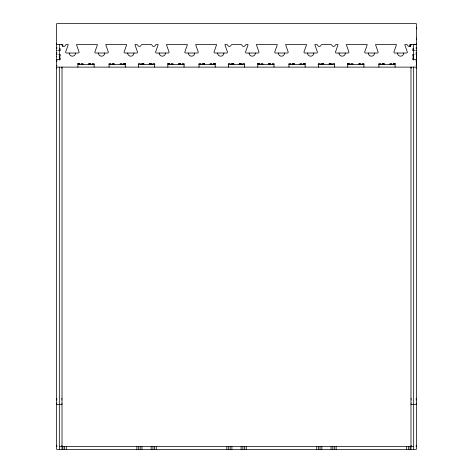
<?xml version="1.0" encoding="UTF-8"?>
<svg xmlns="http://www.w3.org/2000/svg" width="473" height="473" viewBox="0 0 473 473"><rect width="100%" height="100%" fill="white"/><g stroke="black" fill="none" stroke-linecap="round" stroke-linejoin="round"><path stroke-width="0.71" d="M56.624 60.053L56.624 60.526L57.02 60.526M56.624 56.778L56.624 56.311M56.624 43.321L56.624 44.633L62.921 44.633L62.696 46.437M239.196 64.423L239.196 63.524L241.295 63.524L241.295 64.423M240.999 64.588L240.999 63.524M258.985 64.588L258.985 63.524M293.159 64.423L293.159 63.524M303.95 64.588L303.95 63.524M321.942 64.588L321.942 63.524M323.739 64.423L323.739 63.524L321.64 63.524L321.64 64.423M329.137 64.423L329.137 63.524L331.236 63.524L331.236 64.423M330.934 64.588L330.934 63.524M348.92 64.588L348.92 63.524M359.711 64.423L359.711 63.524M383.095 64.423L383.095 63.524M393.891 64.588L393.891 63.524M410.079 45.532L410.079 45.982M410.079 44.746L410.079 45.195M416.376 43.327L416.376 449.35L56.624 449.35L56.624 23.65L416.376 23.65L416.376 44.633L410.079 44.633L410.304 46.437M416.376 64.423L416.376 53.029L415.98 53.029L416.376 53.029M414.797 44.633L415.584 44.633M415.98 44.633L416.376 44.633M415.98 60.526L416.376 60.526L416.376 60.053M56.624 47.335L56.967 47.335M416.033 47.335L416.376 47.335M56.624 48.234L56.967 48.234M416.033 48.234L416.376 48.234M59.326 48.831L60.225 48.831L60.225 50.629L58.818 50.629M413.674 48.831L412.775 48.831L412.775 50.629L414.182 50.629M56.624 50.522L56.967 50.522M58.818 50.522L59.326 50.522M413.674 50.522L414.182 50.522M416.033 50.522L416.376 50.522M56.624 50.629L57.079 50.629M415.921 50.629L416.376 50.629M56.624 53.029L57.02 53.029M56.624 54.377L57.079 54.377M58.818 54.377L60.225 54.377L60.225 56.175L59.326 56.175M414.182 54.377L412.775 54.377L412.775 56.175L413.674 56.175M415.921 54.377L416.376 54.377M59.326 57.824L60.225 57.824L60.225 59.628L56.624 59.628M413.674 57.824L412.775 57.824L412.775 59.628L416.376 59.628M56.624 61.425L56.967 61.425M416.033 61.425L416.376 61.425M77.761 63.524L79.712 63.524L79.712 64.423M88.664 63.524L90.804 63.524L90.804 64.423M125.54 63.524L123.483 63.524L123.483 64.423M167.696 63.524L169.647 63.524L169.647 64.423M178.605 63.524L180.739 63.524L180.739 64.423M204.573 63.524L202.326 63.524L202.326 64.423M215.475 63.524L213.418 63.524L213.418 64.423M257.525 63.524L259.582 63.524L259.582 64.423M268.428 63.524L270.674 63.524L270.674 64.423M294.395 63.524L292.261 63.524L292.261 64.423M305.304 63.524L303.353 63.524L303.353 64.423M347.46 63.524L349.517 63.524L349.517 64.423M384.336 63.524L382.196 63.524L382.196 64.423M395.239 63.524L393.288 63.524L393.288 64.423M77.909 64.423L94.287 64.423M108.902 64.423L125.28 64.423M138.246 64.423L154.884 64.423M167.85 64.423L184.222 64.423M198.837 64.423L215.215 64.423M228.181 64.423L244.819 64.423M257.785 64.423L274.163 64.423M288.778 64.423L305.15 64.423M318.116 64.423L334.754 64.423M347.72 64.423L364.098 64.423M378.713 64.423L395.091 64.423M56.624 65.321L56.967 65.321M416.033 65.321L416.376 65.321M56.624 67.119L416.376 67.119M56.624 68.017L56.967 68.017M61.685 68.017L62.022 68.017M410.978 68.017L411.315 68.017M416.033 68.017L416.376 68.017M56.624 398.763L56.967 398.763M61.685 398.763L62.022 398.763M410.978 398.763L411.315 398.763M416.033 398.763L416.376 398.763M56.624 399.916L56.967 399.916M61.685 399.916L62.022 399.916M410.978 399.916L411.315 399.916M416.033 399.916L416.376 399.916M56.624 403.173L56.967 403.173M61.685 403.173L62.022 403.173M410.978 403.173L411.315 403.173M416.033 403.173L416.376 403.173M56.624 404.38L62.022 404.38M410.978 404.38L416.376 404.38M56.624 445.755L56.967 445.755M61.685 445.755L62.022 445.755M410.978 445.755L411.315 445.755M416.033 445.755L416.376 445.755M56.624 446.654L56.967 446.654M59.326 446.654L413.674 446.654M416.033 446.654L416.376 446.654M414.407 44.633L413.621 44.633L413.674 60.148M416.376 56.311L416.376 56.778M416.376 27.588L416.376 28.894M416.376 38.077L416.376 39.389M413.674 67.119L413.674 449.35M410.978 67.119L410.978 449.35M410.079 44.633L410.079 46.094M410.079 446.654L410.079 449.35M408.489 446.654L408.489 449.35M406.691 446.654L406.691 449.35M395.091 63.524L395.091 67.119M391.792 64.423L391.792 63.524L389.994 63.524L389.994 64.588M383.993 63.524L383.993 64.588M380.7 64.423L380.7 63.524L378.903 63.524L378.903 67.119M363.908 67.119L363.908 63.524L362.111 63.524L362.111 64.423M360.615 64.423L360.615 63.524L358.812 63.524L358.812 64.588M352.817 64.588L352.817 63.524L351.019 63.524L351.019 64.423M347.72 63.524L347.72 67.119M336.12 446.654L336.12 449.35M334.529 67.119L334.529 63.524L332.732 63.524L332.732 64.423M334.322 446.654L334.322 449.35M332.832 446.654L332.832 449.35M331.029 446.654L331.029 449.35M329.433 63.524L329.433 64.588M323.437 63.524L323.437 64.588M321.841 446.654L321.841 449.35M320.138 64.423L320.138 63.524L318.341 63.524L318.341 67.119M320.044 446.654L320.044 449.35M318.554 446.654L318.554 449.35M316.756 446.654L316.756 449.35M305.15 63.524L305.15 67.119M301.857 64.423L301.857 63.524L300.053 63.524L300.053 64.588M294.058 63.524L294.058 64.588M290.759 64.423L290.759 63.524L288.962 63.524L288.962 67.119M273.973 67.119L273.973 63.524L272.176 63.524L272.176 64.423M269.776 63.524L269.776 64.423M268.877 63.524L268.877 64.588M262.882 64.588L262.882 63.524L261.084 63.524L261.084 64.423M257.785 63.524L257.785 67.119M246.185 446.654L246.185 449.35M244.594 67.119L244.594 63.524L242.797 63.524L242.797 64.423M244.381 446.654L244.381 449.35M242.891 446.654L242.891 449.35M241.094 446.654L241.094 449.35M239.498 63.524L239.498 64.588M233.804 64.423L233.804 63.524L231.705 63.524L231.705 64.423M233.502 63.524L233.502 64.588M232.001 63.524L232.001 64.588M231.906 446.654L231.906 449.35M230.203 64.423L230.203 63.524L228.406 63.524L228.406 67.119M230.109 446.654L230.109 449.35M228.619 446.654L228.619 449.35M226.815 446.654L226.815 449.35M215.215 63.524L215.215 67.119M214.015 63.524L214.015 64.588M211.916 64.423L211.916 63.524L210.118 63.524L210.118 64.588M204.123 63.524L204.123 64.588M203.224 63.524L203.224 64.423M200.824 64.423L200.824 63.524L199.027 63.524L199.027 67.119M184.038 67.119L184.038 63.524L182.241 63.524L182.241 64.423M179.841 63.524L179.841 64.423M178.942 63.524L178.942 64.588M172.947 64.588L172.947 63.524L171.143 63.524L171.143 64.423M169.05 63.524L169.05 64.588M167.85 63.524L167.85 67.119M156.244 446.654L156.244 449.35M154.659 67.119L154.659 63.524L152.862 63.524L152.862 64.423M154.446 446.654L154.446 449.35M152.956 446.654L152.956 449.35M151.36 64.423L151.36 63.524L149.261 63.524L149.261 64.423M151.159 446.654L151.159 449.35M151.058 63.524L151.058 64.588M149.563 63.524L149.563 64.588M143.863 64.423L143.863 63.524L141.764 63.524L141.764 64.423M143.567 63.524L143.567 64.588M142.066 63.524L142.066 64.588M141.971 446.654L141.971 449.35M140.268 64.423L140.268 63.524L138.471 63.524L138.471 67.119M140.168 446.654L140.168 449.35M138.678 446.654L138.678 449.35M136.88 446.654L136.88 449.35M125.28 63.524L125.28 67.119M124.08 63.524L124.08 64.588M121.981 64.423L121.981 63.524L120.183 63.524L120.183 64.588M114.188 64.588L114.188 63.524L112.385 63.524L112.385 64.423M113.289 63.524L113.289 64.423M110.889 64.423L110.889 63.524L109.092 63.524L109.092 67.119M94.097 67.119L94.097 63.524L92.3 63.524L92.3 64.423M89.905 63.524L89.905 64.423M89.007 63.524L89.007 64.588M83.006 64.588L83.006 63.524L81.208 63.524L81.208 64.423M79.109 63.524L79.109 64.588M77.909 63.524L77.909 67.119M66.309 446.654L66.309 449.35M64.511 446.654L64.511 449.35M62.921 446.654L62.921 449.35M62.022 67.119L62.022 449.35M59.326 44.633L59.326 60.148M59.326 67.119L59.326 449.35M61.224 44.633A0.899 0.899 0 0 1 62.069 45.237A1.797 1.797 0 0 0 65.463 45.237A0.899 0.899 0 0 1 66.309 44.633L68.207 44.633A0.899 0.899 0 0 1 68.171 44.894L65.635 52.131A0.899 0.899 0 0 0 66.533 53.029L78.228 53.029A0.899 0.899 0 0 0 79.127 52.131L76.591 44.894A0.899 0.899 0 0 1 76.555 44.633L97.42 44.633A0.899 0.899 0 0 1 97.385 44.894L94.848 52.131A0.899 0.899 0 0 0 95.747 53.029L107.442 53.029A0.899 0.899 0 0 0 108.341 52.131L105.81 44.894A0.899 0.899 0 0 1 105.769 44.633L126.634 44.633A0.899 0.899 0 0 1 126.598 44.894L124.062 52.131A0.899 0.899 0 0 0 124.961 53.029L136.656 53.029A0.899 0.899 0 0 0 137.554 52.131L135.024 44.894A0.899 0.899 0 0 1 134.982 44.633L136.88 44.633A0.899 0.899 0 0 1 137.732 45.237A1.797 1.797 0 0 0 141.12 45.237A0.899 0.899 0 0 1 141.971 44.633L151.159 44.633A0.899 0.899 0 0 1 152.004 45.237A1.797 1.797 0 0 0 155.398 45.237A0.899 0.899 0 0 1 156.244 44.633L158.142 44.633A0.899 0.899 0 0 1 158.106 44.894L155.57 52.131A0.899 0.899 0 0 0 156.474 53.029L168.163 53.029A0.899 0.899 0 0 0 169.062 52.131L166.531 44.894A0.899 0.899 0 0 1 166.49 44.633L187.355 44.633A0.899 0.899 0 0 1 187.32 44.894L184.789 52.131A0.899 0.899 0 0 0 185.688 53.029L197.377 53.029A0.899 0.899 0 0 0 198.276 52.131L195.745 44.894A0.899 0.899 0 0 1 195.704 44.633L216.569 44.633A0.899 0.899 0 0 1 216.533 44.894L214.003 52.131A0.899 0.899 0 0 0 214.902 53.029L226.591 53.029A0.899 0.899 0 0 0 227.489 52.131L224.959 44.894A0.899 0.899 0 0 1 224.923 44.633L226.815 44.633A0.899 0.899 0 0 1 227.667 45.237A1.797 1.797 0 0 0 231.055 45.237A0.899 0.899 0 0 1 231.906 44.633L241.094 44.633A0.899 0.899 0 0 1 241.945 45.237A1.797 1.797 0 0 0 245.333 45.237A0.899 0.899 0 0 1 246.185 44.633L248.077 44.633A0.899 0.899 0 0 1 248.041 44.894L245.511 52.131A0.899 0.899 0 0 0 246.409 53.029L258.098 53.029A0.899 0.899 0 0 0 258.997 52.131L256.467 44.894A0.899 0.899 0 0 1 256.431 44.633L277.296 44.633A0.899 0.899 0 0 1 277.255 44.894L274.724 52.131A0.899 0.899 0 0 0 275.623 53.029L287.312 53.029A0.899 0.899 0 0 0 288.211 52.131L285.68 44.894A0.899 0.899 0 0 1 285.645 44.633L306.51 44.633A0.899 0.899 0 0 1 306.469 44.894L303.938 52.131A0.899 0.899 0 0 0 304.837 53.029L316.526 53.029A0.899 0.899 0 0 0 317.43 52.131L314.894 44.894A0.899 0.899 0 0 1 314.858 44.633L316.756 44.633A0.899 0.899 0 0 1 317.602 45.237A1.797 1.797 0 0 0 320.996 45.237A0.899 0.899 0 0 1 321.841 44.633L331.029 44.633A0.899 0.899 0 0 1 331.88 45.237A1.797 1.797 0 0 0 335.268 45.237A0.899 0.899 0 0 1 336.12 44.633L338.018 44.633A0.899 0.899 0 0 1 337.976 44.894L335.446 52.131A0.899 0.899 0 0 0 336.344 53.029L348.039 53.029A0.899 0.899 0 0 0 348.938 52.131L346.402 44.894A0.899 0.899 0 0 1 346.366 44.633L367.231 44.633A0.899 0.899 0 0 1 367.19 44.894L364.659 52.131A0.899 0.899 0 0 0 365.558 53.029L377.253 53.029A0.899 0.899 0 0 0 378.152 52.131L375.615 44.894A0.899 0.899 0 0 1 375.58 44.633L396.445 44.633A0.899 0.899 0 0 1 396.409 44.894L393.873 52.131A0.899 0.899 0 0 0 394.772 53.029L406.467 53.029A0.899 0.899 0 0 0 407.365 52.131L404.829 44.894A0.899 0.899 0 0 1 404.793 44.633L406.691 44.633A0.899 0.899 0 0 1 407.537 45.237A1.797 1.797 0 0 0 410.931 45.237A0.899 0.899 0 0 1 411.776 44.633M223.895 53.029A3.145 3.145 0 0 1 220.743 56.175A3.145 3.145 0 0 1 217.598 53.029M194.681 53.029A3.145 3.145 0 0 1 191.53 56.175A3.145 3.145 0 0 1 188.384 53.029M165.467 53.029A3.145 3.145 0 0 1 162.316 56.175A3.145 3.145 0 0 1 159.17 53.029M133.96 53.029A3.145 3.145 0 0 1 130.808 56.175A3.145 3.145 0 0 1 127.663 53.029M104.74 53.029A3.145 3.145 0 0 1 101.594 56.175A3.145 3.145 0 0 1 98.449 53.029M75.526 53.029A3.145 3.145 0 0 1 72.381 56.175A3.145 3.145 0 0 1 69.235 53.029M403.765 53.029A3.145 3.145 0 0 1 400.619 56.175A3.145 3.145 0 0 1 397.474 53.029M374.551 53.029A3.145 3.145 0 0 1 371.406 56.175A3.145 3.145 0 0 1 368.26 53.029M345.337 53.029A3.145 3.145 0 0 1 342.192 56.175A3.145 3.145 0 0 1 339.04 53.029M313.83 53.029A3.145 3.145 0 0 1 310.684 56.175A3.145 3.145 0 0 1 307.533 53.029M284.616 53.029A3.145 3.145 0 0 1 281.47 56.175A3.145 3.145 0 0 1 278.319 53.029M255.402 53.029A3.145 3.145 0 0 1 252.257 56.175A3.145 3.145 0 0 1 249.105 53.029"/></g></svg>
